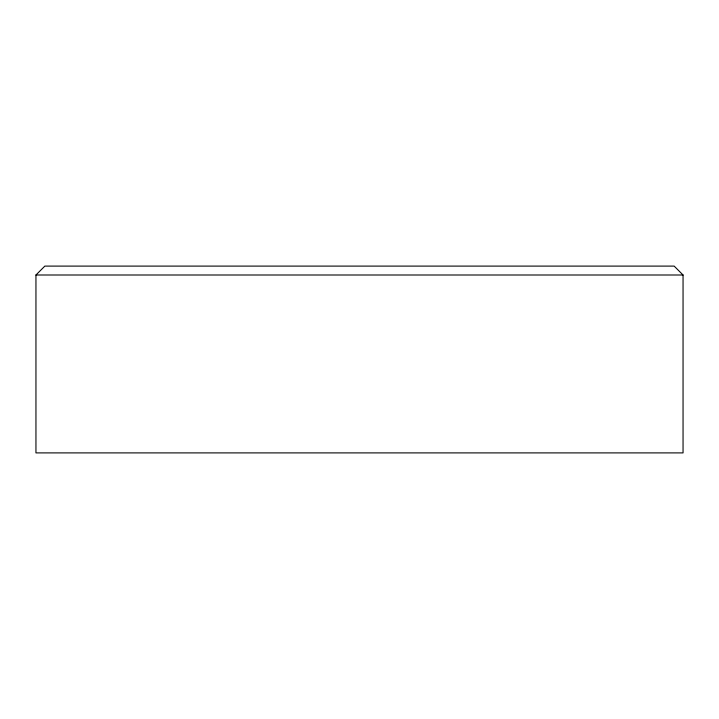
<?xml version="1.0" encoding="UTF-8"?>
<svg xmlns="http://www.w3.org/2000/svg" width="719" height="719" viewBox="0 0 719 719"><rect width="100%" height="100%" fill="white"/><g stroke="black" fill="none" stroke-linecap="round" stroke-linejoin="round"><path stroke-width="1.08" d="M35.95 275L44.848 266.102L674.152 266.102L683.05 275L683.05 452.898L35.95 452.898L35.95 275L683.05 275"/></g></svg>
